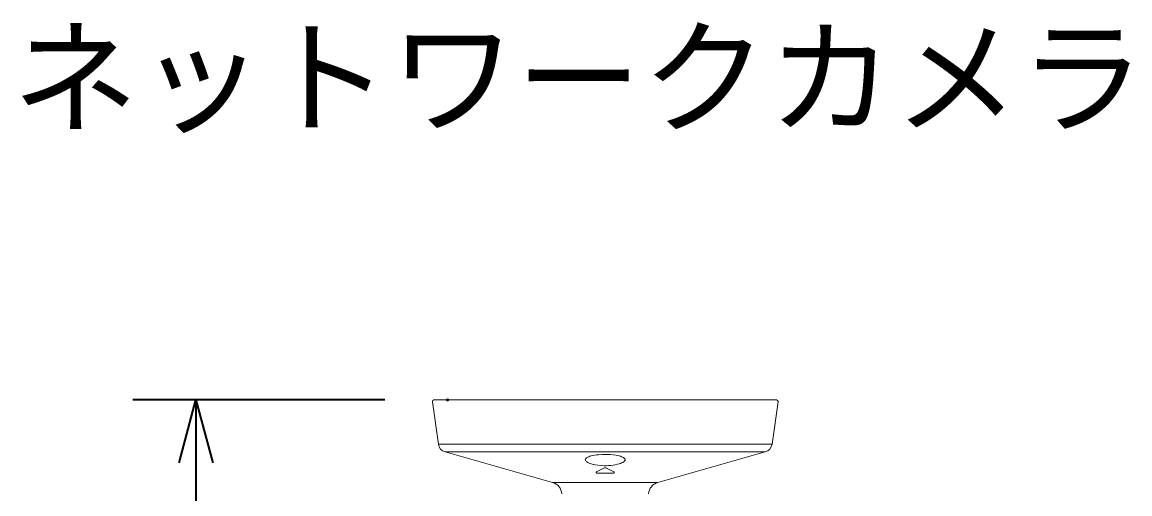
# Model space of a CAD drawing. Units: millimetres, scale not verified. Extents: x -63 to 63, y -56 to 57.
# Drawn here: x -35.28 to -0.08, y 41.73 to 56.73 of the extents above; entities that cross this region are included whole.
import ezdxf
from ezdxf.enums import TextEntityAlignment as Align

# ---------------------------------------------------------------- set-up
doc = ezdxf.new("R2010")
doc.units = ezdxf.units.MM
doc.header["$LTSCALE"] = 0.125
doc.header["$PDMODE"] = 32
doc.header["$PDSIZE"] = 0.0625
for name, color, linetype, lineweight in [('0-0_0', 7, 'Continuous', 35), ('0-4_GAIKEI', 7, 'Continuous', 18), ('0-5_SUNPO', 7, 'Continuous', 35)]:
    doc.layers.add(name, color=color, linetype=linetype, lineweight=lineweight)
doc.layers.add('0-1_DEFPOINTS', color=7, linetype='Continuous')
doc.layers.add('0-3_MOJI1', color=7, linetype='Continuous')
doc.styles.add('ＭＳ ゴシック', font='')
doc.styles.get('ＭＳ ゴシック').set_extended_font_data('MS Gothic')

# ---------------------------------------------------------------- blocks, each defined once
blk = doc.blocks.new('_OPEN30')
at = {"layer": '0-0_0'}
blk.add_line((0, 0), (-1, 0), dxfattribs=at)
blk.add_lwpolyline([(-1, 0.26795), (0, 0), (-1, -0.26795)], dxfattribs=at)
blk = doc.blocks.new('D4')
at = {"layer": '0-1_DEFPOINTS'}
for p in [(-24.7077, 27.0232), (-32.7077, 8.9532), (-24.7077, 8.9532)]:
    blk.add_point(p, dxfattribs=at)
at = {"layer": '0-5_SUNPO'}
for p, q in [((-26.7077, 27.0232), (-34.7077, 27.0232)), ((-32.7077, 25.0232), (-32.7077, 10.9532)), ((-26.7077, 8.9532), (-34.7077, 8.9532))]:
    blk.add_line(p, q, dxfattribs=at)
at = {"layer": '0-5_SUNPO', "xscale": 2, "yscale": 2}
for p, rotation in [((-32.7077, 27.0232), 90), ((-32.7077, 8.9532), 270)]:
    blk.add_blockref('_OPEN30', p, dxfattribs=dict(at, rotation=rotation))
at = {"layer": '0-5_SUNPO', "style": 'ＭＳ ゴシック'}
blk.add_text('181', height=1.833, rotation=90, dxfattribs=at).set_placement((-33.2077, 16.1132), align=Align.BOTTOM_LEFT)

msp = doc.modelspace()

# ---------------------------------------------------------------- linework, layer by layer
at = {"layer": '0-4_GAIKEI'}
for p, q in [((-22.105, 44.7147), (-22.1947, 44.7147)), ((-22.105, 44.7147), (-22.1022, 44.7147)), ((-22.1022, 44.7147), (-22.105, 44.7147)), ((-17.4482, 44.7147), (-22.1022, 44.7147)), ((-21.9381, 44.7147), (-21.9391, 44.7147)), ((-21.9381, 44.7147), (-21.9391, 44.7147)), ((-17.8015, 44.7147), (-17.8017, 44.7147)), ((-17.5817, 44.7147), (-17.5833, 44.7145)), ((-16.0644, 44.7147), (-17.4526, 44.7147)), ((-14.1425, 44.7147), (-17.4482, 44.7147)), ((-16.0509, 44.7147), (-16.0644, 44.7147)), ((-15.702, 44.7147), (-15.7017, 44.7147)), ((-11.4013, 44.7147), (-14.1425, 44.7147)), ((-11.5678, 44.7146), (-11.5644, 44.7147)), ((-11.5678, 44.7146), (-11.5644, 44.7147)), ((-11.3985, 44.7147), (-11.4013, 44.7147)), ((-11.4013, 44.7147), (-11.3985, 44.7147)), ((-11.3088, 44.7147), (-11.3985, 44.7147)), ((-22.0541, 43.3083), (-22.2437, 44.6578)), ((-11.4494, 43.3083), (-11.2597, 44.6578)), ((-18.4222, 42.0928), (-21.8388, 43.0614)), ((-15.0813, 42.0928), (-11.6647, 43.0614))]:
    msp.add_line(p, q, dxfattribs=at)
at = {"layer": '0-4_GAIKEI', "color": 1}
for p, q in [((-22.0541, 43.3083), (-14.2097, 43.3083)), ((-11.4494, 43.3083), (-14.2097, 43.3083)), ((-21.8388, 43.0614), (-14.3129, 43.0614)), ((-11.6647, 43.0614), (-14.3129, 43.0614)), ((-17.0371, 42.4118), (-17.0371, 42.4228)), ((-16.4664, 42.4118), (-16.4664, 42.4228)), ((-18.4222, 42.0928), (-15.9509, 42.0928)), ((-15.0813, 42.0928), (-15.9509, 42.0928))]:
    msp.add_line(p, q, dxfattribs=at)
for points in [[(-16.1197, 42.8169), (-16.1216, 42.8295), (-16.1266, 42.8416), (-16.1343, 42.853), (-16.1443, 42.8636), (-16.1694, 42.8825), (-16.1984, 42.8982), (-16.2308, 42.9118), (-16.2703, 42.925), (-16.312, 42.9364), (-16.3559, 42.9461), (-16.401, 42.9544), (-16.4944, 42.9672), (-16.5905, 42.9756), (-16.716, 42.9805), (-16.8417, 42.9791), (-16.966, 42.9715), (-17.0272, 42.9651), (-17.0872, 42.9569), (-17.1415, 42.9474), (-17.1938, 42.9358), (-17.2346, 42.9246), (-17.2731, 42.9116), (-17.3022, 42.8995), (-17.3288, 42.8857), (-17.3444, 42.8756), (-17.358, 42.8646), (-17.3719, 42.8495), (-17.3808, 42.8329), (-17.3838, 42.8169), (-17.3804, 42.7975), (-17.3697, 42.7782), (-17.3541, 42.7612), (-17.3346, 42.7457), (-17.308, 42.729), (-17.279, 42.7144), (-17.2369, 42.6971), (-17.1935, 42.6825), (-17.1318, 42.6657), (-17.0697, 42.6525)], [(-17.0697, 42.6525), (-16.9742, 42.6378), (-16.8792, 42.6288), (-16.7845, 42.6248), (-16.7144, 42.6249), (-16.6443, 42.6275), (-16.5739, 42.6329), (-16.5031, 42.6412), (-16.4315, 42.653), (-16.3598, 42.6687), (-16.3115, 42.682), (-16.2638, 42.6981), (-16.2285, 42.7126), (-16.1947, 42.7295), (-16.1641, 42.7491), (-16.1484, 42.7621), (-16.1354, 42.7761), (-16.127, 42.7889), (-16.1216, 42.8019), (-16.1197, 42.8169)], [(-16.7691, 42.5518), (-16.7617, 42.5539), (-16.7442, 42.5543), (-16.7344, 42.5518)]]:
    msp.add_lwpolyline(points, dxfattribs=at)
at = {"layer": '0-4_GAIKEI'}
for centre, radius, start, end in [((-22.1942, 44.6647), 0.05, 90.56309, 180.00001), ((-11.3093, 44.6647), 0.05, 0, 89.43691), ((-22.1942, 44.6647), 0.05, 180.00004, 187.99998), ((-11.3093, 44.6647), 0.05, 352.00003, 359.99998), ((-21.757, 43.3501), 0.3, 188, 254.17178), ((-11.7465, 43.3501), 0.3, 285.82822, 352), ((-18.5313, 41.708), 0.4, 3, 74.17178), ((-14.9722, 41.708), 0.4, 105.82822, 176.99999)]:
    msp.add_arc(centre, radius, start, end, dxfattribs=at)
at = {"layer": '0-4_GAIKEI', "color": 1}
for centre, radius, start, end in [((-17.0335, 42.4219), 0.00371, 103.44141, 165.45928), ((-17.0171, 42.4118), 0.02, 180.0001, 192.74871), ((-17.0171, 42.4118), 0.02, 192.743, 268.48812), ((-22.2412, 53.7017), 12.4203, 294.78517, 296.14096), ((-16.7517, 52.3785), 9.9902, 268.47484, 271.52507), ((-11.2623, 53.7017), 12.4203, 243.85904, 245.21483), ((-16.4864, 42.4118), 0.02, 271.5213, 0), ((-16.4699, 42.4219), 0.00371, 14.54071, 76.55859)]:
    msp.add_arc(centre, radius, start, end, dxfattribs=at)

# ---------------------------------------------------------------- block references
at = {"layer": '0-5_SUNPO'}
msp.add_blockref('D4', (2.9488, 17.6915), dxfattribs=at)

# ---------------------------------------------------------------- texts
at = {"layer": '0-3_MOJI1', "style": 'ＭＳ ゴシック'}
msp.add_text('ネットワークカメラ', height=2.933, dxfattribs=at).set_placement((-35.5962, 52.6229), align=Align.BOTTOM_LEFT)

doc.saveas('drawing.dxf')
